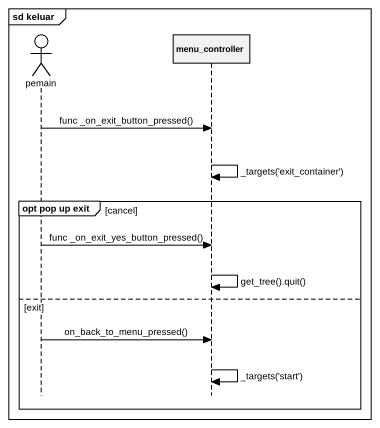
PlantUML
@startuml
mainframe sd keluar
hide footbox
actor pemain
participant menu_controller

pemain -> menu_controller : func _on_exit_button_pressed()
menu_controller -> menu_controller : _targets('exit_container')
group opt pop up exit [cancel]
  pemain -> menu_controller : func _on_exit_yes_button_pressed()
  menu_controller -> menu_controller : get_tree().quit()
else exit
  pemain -> menu_controller : on_back_to_menu_pressed()
  menu_controller -> menu_controller : _targets('start')
end
@enduml
